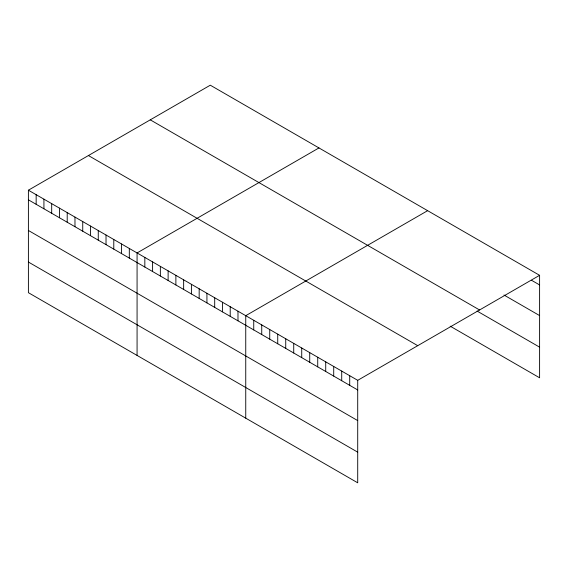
<?xml version="1.0" encoding="UTF-8"?>
<svg xmlns="http://www.w3.org/2000/svg" width="568" height="568" viewBox="0 0 568 568"><rect width="100%" height="100%" fill="white"/><g stroke="black" fill="none" stroke-linecap="round" stroke-linejoin="round"><path stroke-width="0.85" d="M28.4 190.202L357.712 380.326L357.712 482.807L28.4 292.683L28.4 190.202L210.288 85.193L539.6 275.317L539.6 377.798L450.175 326.167M318.96 147.928L137.073 252.945L137.073 355.426M427.633 210.671L245.745 315.687L245.745 418.169M357.712 380.326L539.6 275.317M531.605 280.322L539.6 284.937M503.972 295.012L539.6 315.581M150.264 119.841L479.577 309.972M477.077 311.051L539.6 347.154M88.423 155.547L417.736 345.671M28.4 199.829L357.712 389.953M28.4 230.473L357.712 420.597M28.4 262.04L357.712 452.163M349.71 375.711L349.71 385.331M341.716 371.096L341.716 380.716M333.714 366.474L333.714 376.101M325.72 361.859L325.72 371.479M317.725 357.244L317.725 366.864M309.723 352.621L309.723 362.249M301.729 348.006L301.729 357.627M293.727 343.391L293.727 353.012M285.732 338.769L285.732 348.397M277.731 334.154L277.731 343.775M269.736 329.539L269.736 339.16M261.741 324.917L261.741 334.545M253.74 320.302L253.74 329.923M237.985 311.207L237.985 320.828M230.218 306.72L230.218 316.348M222.457 302.24L222.457 311.868M214.697 297.76L214.697 307.38M206.929 293.28L206.929 302.9M199.169 288.8L199.169 298.42M191.409 284.312L191.409 293.94M183.649 279.832L183.649 289.46M175.881 275.352L175.881 284.973M168.121 270.872L168.121 280.493M160.361 266.392L160.361 276.012M152.593 261.905L152.593 271.532M144.833 257.425L144.833 267.052M129.312 248.464L129.312 258.085M121.545 243.984L121.545 253.605M113.785 239.497L113.785 249.125M106.024 235.017L106.024 244.645M98.264 230.537L98.264 240.157M90.497 226.057L90.497 235.677M82.736 221.577L82.736 231.197M74.976 217.09L74.976 226.717M67.209 212.609L67.209 222.237M59.448 208.129L59.448 217.75M51.688 203.649L51.688 213.27M43.928 199.169L43.928 208.79M36.16 194.682L36.16 204.31"/></g></svg>
